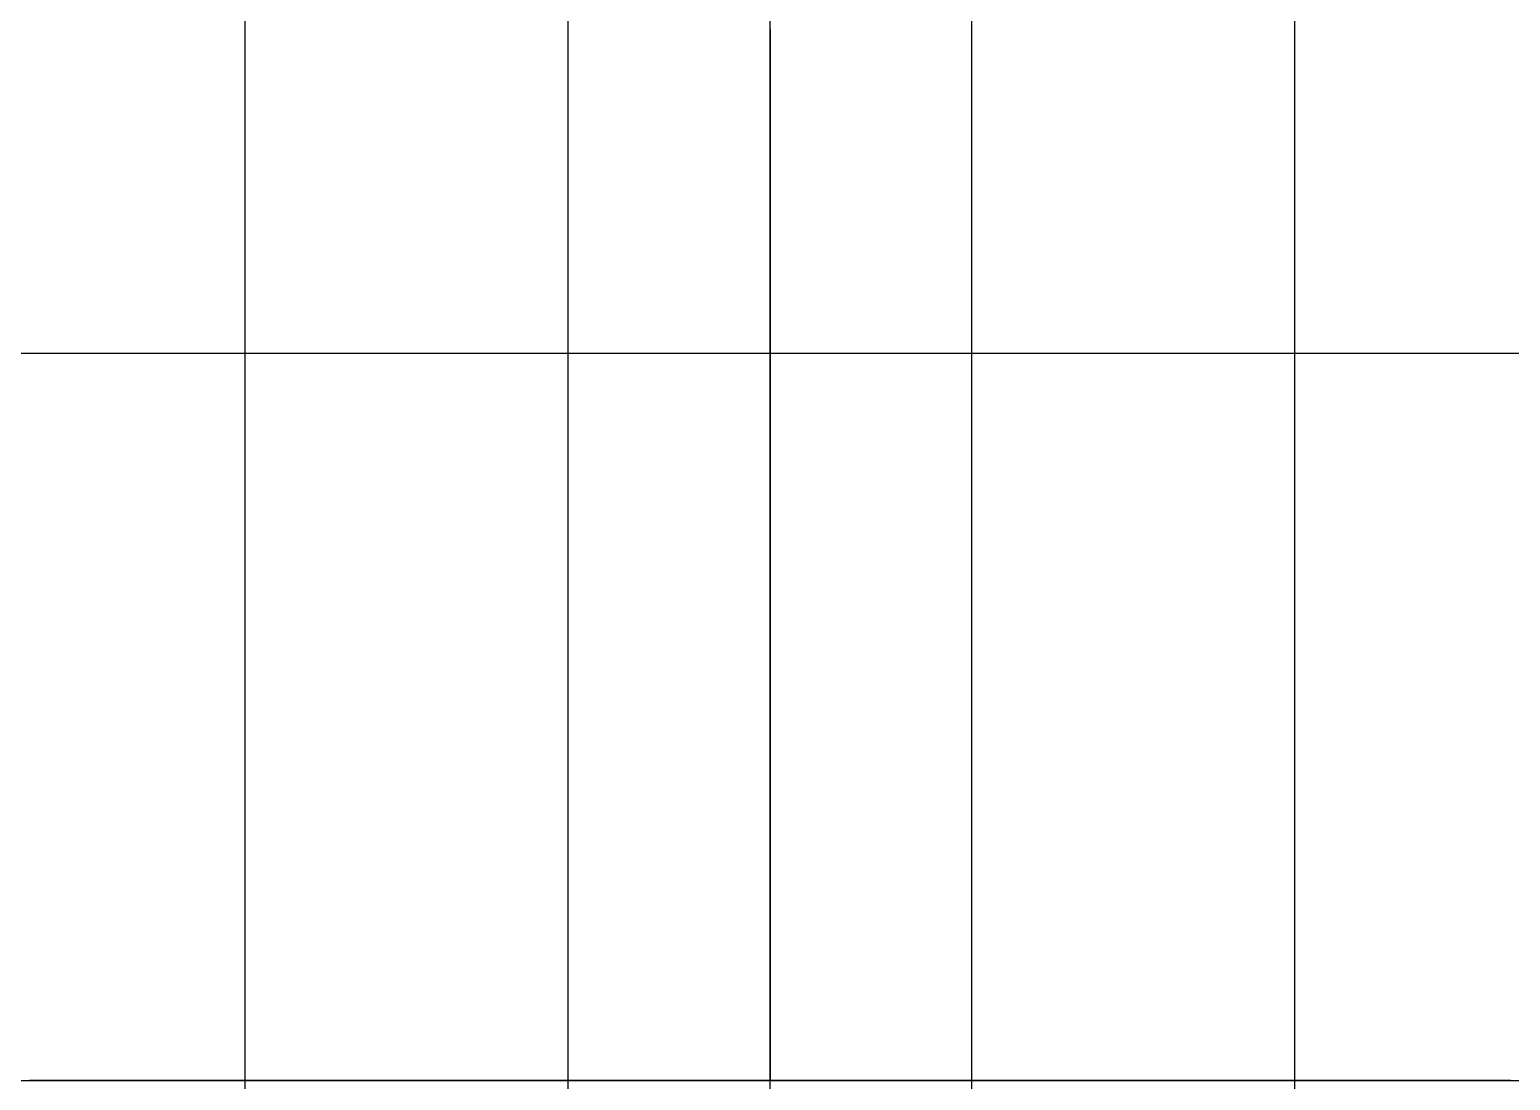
# Model space of a CAD drawing. Header units: metres. Extents: x -0.087 to 0.087, y 0 to 0.124.
import ezdxf

# ---------------------------------------------------------------- set-up
doc = ezdxf.new("R2010")
doc.units = ezdxf.units.M
doc.header["$PDMODE"] = 2
for name, color, linetype in [('xc_anchor', 2, 'Continuous'), ('xc_bolts', 6, 'Continuous'), ('xc_faces', 32, 'Continuous')]:
    doc.layers.add(name, color=color, linetype=linetype)

msp = doc.modelspace()

# ---------------------------------------------------------------- linework, layer by layer
at = {"extrusion": (1.22465e-16, 1, -6.12323e-17)}
for p, q in [((-0.0048, 0, 0.2286), (-0.0048, 0)), ((0.0048, 0, 0.2286), (0.0048, 0))]:
    msp.add_line(p, q, dxfattribs=at)
msp.add_lwpolyline([(-0.0873, 0), (0.0873, 0), (0.0873, 0.2286), (-0.0873, 0.2286)], close=True, dxfattribs=at)
at = {"layer": 'xc_anchor', "extrusion": (-1, 1.22465e-16, -7.4988e-33)}
msp.add_point((0, 0.0857, 0.0381), dxfattribs=at)
at = {"layer": 'xc_bolts', "extrusion": (1.22465e-16, 1, -6.12323e-17)}
for p in [(-0.0619, 0, 0.0254), (-0.0619, 0, 0.1016), (-0.0619, 0, 0.1651), (-0.0619, 0, 0.2032), (-0.0238, 0, 0.0254), (-0.0238, 0, 0.1016), (-0.0238, 0, 0.1651), (-0.0238, 0, 0.2032), (0.0238, 0, 0.2032), (0.0238, 0, 0.1651), (0.0238, 0, 0.1016), (0.0238, 0, 0.0254), (0.0619, 0, 0.2032), (0.0619, 0, 0.1651), (0.0619, 0, 0.1016), (0.0619, 0, 0.0254)]:
    msp.add_point(p, dxfattribs=at)
at = {"layer": 'xc_faces'}
for points in [[(0, 0), (0, 0, 0.0254), (0, 0.1238, 0.0254), (0, 0.1238)], [(0, 0, 0.0254), (0, 0, 0.073), (0, 0.1238, 0.073), (0, 0.1238, 0.0254)], [(0, 0, 0.073), (0, 0, 0.1016), (0, 0.11446, 0.1016), (0, 0.1238, 0.073)], [(0, 0, 0.1016), (0, 0, 0.1651), (0, 0.09373, 0.1651), (0, 0.11446, 0.1016)], [(0, 0, 0.1651), (0, 0, 0.2032), (0, 0.08129, 0.2032), (0, 0.09373, 0.1651)], [(0, 0, 0.2032), (0, 0, 0.2286), (0, 0.073, 0.2286), (0, 0.08129, 0.2032)], [(-0.0873, 0, 0.2032), (-0.0619, 0, 0.2032), (-0.0619, 0, 0.2286), (-0.0873, 0, 0.2286)], [(-0.0873, 0, 0.1651), (-0.0619, 0, 0.1651), (-0.0619, 0, 0.2032), (-0.0873, 0, 0.2032)], [(-0.0873, 0, 0.1016), (-0.0619, 0, 0.1016), (-0.0619, 0, 0.1651), (-0.0873, 0, 0.1651)], [(-0.0873, 0, 0.073), (-0.0619, 0, 0.073), (-0.0619, 0, 0.1016), (-0.0873, 0, 0.1016)], [(-0.0873, 0, 0.0254), (-0.0619, 0, 0.0254), (-0.0619, 0, 0.073), (-0.0873, 0, 0.073)], [(-0.0873, 0), (-0.0619, 0), (-0.0619, 0, 0.0254), (-0.0873, 0, 0.0254)], [(-0.0619, 0, 0.2032), (-0.0238, 0, 0.2032), (-0.0238, 0, 0.2286), (-0.0619, 0, 0.2286)], [(-0.0619, 0, 0.1651), (-0.0238, 0, 0.1651), (-0.0238, 0, 0.2032), (-0.0619, 0, 0.2032)], [(-0.0619, 0, 0.1016), (-0.0238, 0, 0.1016), (-0.0238, 0, 0.1651), (-0.0619, 0, 0.1651)], [(-0.0619, 0, 0.073), (-0.0238, 0, 0.073), (-0.0238, 0, 0.1016), (-0.0619, 0, 0.1016)], [(-0.0619, 0, 0.0254), (-0.0238, 0, 0.0254), (-0.0238, 0, 0.073), (-0.0619, 0, 0.073)], [(-0.0619, 0), (-0.0238, 0), (-0.0238, 0, 0.0254), (-0.0619, 0, 0.0254)], [(-0.0238, 0, 0.2032), (0, 0, 0.2032), (0, 0, 0.2286), (-0.0238, 0, 0.2286)], [(-0.0238, 0, 0.1651), (0, 0, 0.1651), (0, 0, 0.2032), (-0.0238, 0, 0.2032)], [(-0.0238, 0, 0.1016), (0, 0, 0.1016), (0, 0, 0.1651), (-0.0238, 0, 0.1651)], [(-0.0238, 0, 0.073), (0, 0, 0.073), (0, 0, 0.1016), (-0.0238, 0, 0.1016)], [(-0.0238, 0, 0.0254), (0, 0, 0.0254), (0, 0, 0.073), (-0.0238, 0, 0.073)], [(-0.0238, 0), (0, 0), (0, 0, 0.0254), (-0.0238, 0, 0.0254)], [(0.0238, 0, 0.2032), (0, 0, 0.2032), (0, 0, 0.2286), (0.0238, 0, 0.2286)], [(0.0238, 0, 0.1651), (0, 0, 0.1651), (0, 0, 0.2032), (0.0238, 0, 0.2032)], [(0.0238, 0, 0.1016), (0, 0, 0.1016), (0, 0, 0.1651), (0.0238, 0, 0.1651)], [(0.0238, 0, 0.073), (0, 0, 0.073), (0, 0, 0.1016), (0.0238, 0, 0.1016)], [(0.0238, 0, 0.0254), (0, 0, 0.0254), (0, 0, 0.073), (0.0238, 0, 0.073)], [(0.0238, 0), (0, 0), (0, 0, 0.0254), (0.0238, 0, 0.0254)], [(0.0619, 0, 0.2032), (0.0238, 0, 0.2032), (0.0238, 0, 0.2286), (0.0619, 0, 0.2286)], [(0.0619, 0, 0.1651), (0.0238, 0, 0.1651), (0.0238, 0, 0.2032), (0.0619, 0, 0.2032)], [(0.0619, 0, 0.1016), (0.0238, 0, 0.1016), (0.0238, 0, 0.1651), (0.0619, 0, 0.1651)], [(0.0619, 0, 0.073), (0.0238, 0, 0.073), (0.0238, 0, 0.1016), (0.0619, 0, 0.1016)], [(0.0619, 0, 0.0254), (0.0238, 0, 0.0254), (0.0238, 0, 0.073), (0.0619, 0, 0.073)], [(0.0619, 0), (0.0238, 0), (0.0238, 0, 0.0254), (0.0619, 0, 0.0254)], [(0.0873, 0, 0.2032), (0.0619, 0, 0.2032), (0.0619, 0, 0.2286), (0.0873, 0, 0.2286)], [(0.0873, 0, 0.1651), (0.0619, 0, 0.1651), (0.0619, 0, 0.2032), (0.0873, 0, 0.2032)], [(0.0873, 0, 0.1016), (0.0619, 0, 0.1016), (0.0619, 0, 0.1651), (0.0873, 0, 0.1651)], [(0.0873, 0, 0.073), (0.0619, 0, 0.073), (0.0619, 0, 0.1016), (0.0873, 0, 0.1016)], [(0.0873, 0, 0.0254), (0.0619, 0, 0.0254), (0.0619, 0, 0.073), (0.0873, 0, 0.073)], [(0.0873, 0), (0.0619, 0), (0.0619, 0, 0.0254), (0.0873, 0, 0.0254)]]:
    msp.add_3dface(points, dxfattribs=at)

doc.saveas('drawing.dxf')
